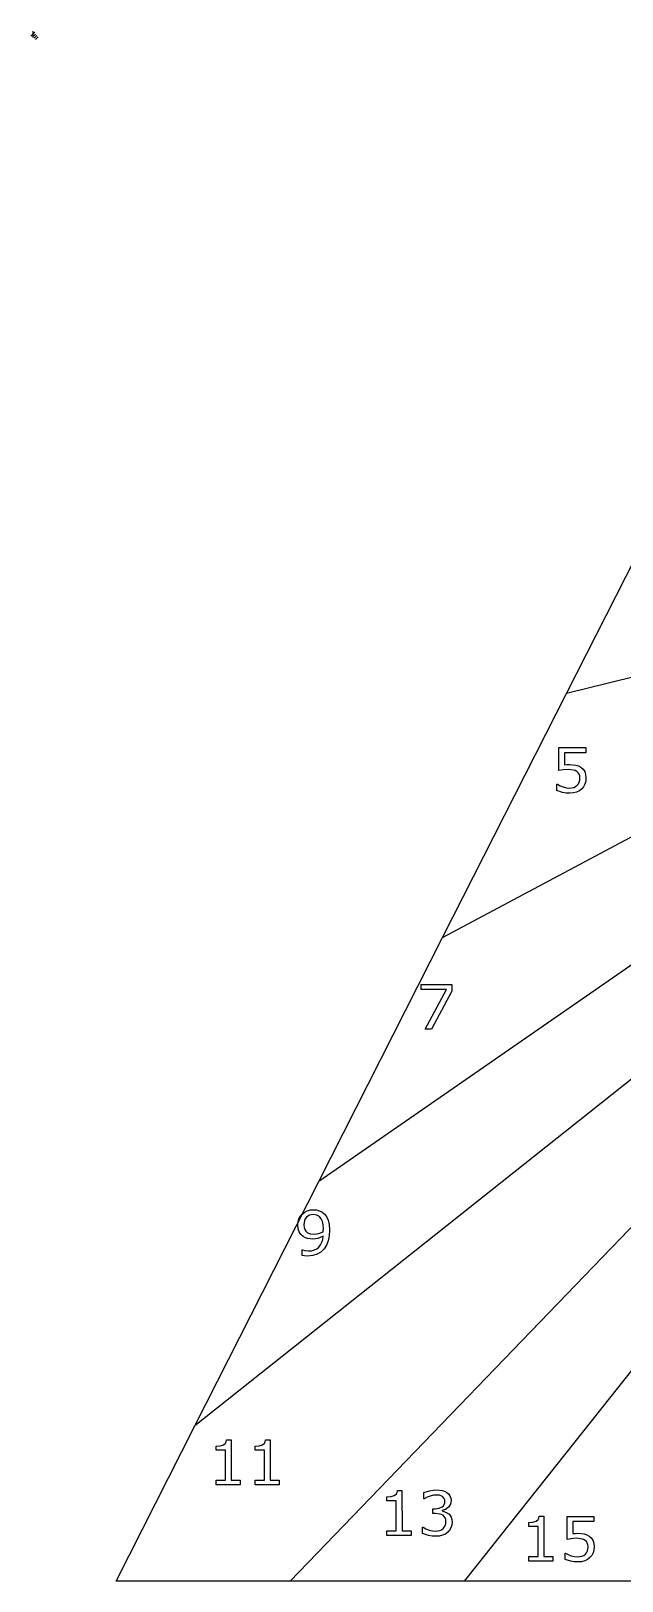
# Model space of a CAD drawing. Extents: x -1 to 643, y 38 to 662.
# Drawn here: x -1 to 237, y 38 to 662 of the extents above; entities that cross this region are included whole.
import ezdxf

# ---------------------------------------------------------------- set-up
doc = ezdxf.new("R2010")
doc.units = 0

msp = doc.modelspace()

# ---------------------------------------------------------------- linework, layer by layer
at = {"layer": 'Layer 1'}
for p, q in [((0.793749, 661.193749), (-0.793749, 659.606251)), ((0, 661.722915), (0, 659.077085)), ((1.058332, 660.4), (0, 659.341668)), ((1.587498, 659.870834), (0.529166, 658.812502)), ((2.116664, 659.341668), (1.058332, 658.283336))]:
    msp.add_line(p, q, dxfattribs=at)
at = {"layer": 'MODELSKETCH_VISIBLE'}
for p, q in [((214.858602, 395.221133), (264.740956, 493.436975)), ((338.289738, 425.52381), (214.858602, 395.221133)), ((164.97624, 297.007923), (214.858602, 395.221133)), ((164.97624, 297.007923), (338.289738, 389.466452)), ((338.289738, 353.409081), (115.093878, 198.792068)), ((338.289738, 317.35171), (65.210984, 100.576212)), ((115.093878, 198.792068), (164.97624, 297.007923)), ((338.289738, 281.294339), (103.541652, 38.118749)), ((338.289738, 245.236967), (173.593179, 38.118749)), ((65.210984, 100.576212), (115.093878, 198.792068)), ((33.49013, 38.118749), (65.210984, 100.576212)), ((103.541652, 38.118749), (33.49013, 38.118749)), ((173.593179, 38.118749), (103.541652, 38.118749)), ((243.644703, 38.118749), (173.593179, 38.118749))]:
    msp.add_line(p, q, dxfattribs=at)
at = {"layer": 'SECTION_JOG_LINES'}
for p, q in [((211.768475, 373.39819), (222.572272, 373.399852)), ((211.769898, 364.149847), (211.768475, 373.39819)), ((222.572597, 371.289734), (214.09594, 371.28843)), ((214.09594, 371.28843), (214.096674, 366.513536)), ((222.572272, 373.399852), (222.572597, 371.289734)), ((213.457946, 364.439495), (211.769898, 364.149847)), ((215.507754, 364.584502), (213.457946, 364.439495)), ((214.096674, 366.513536), (215.157773, 366.586046)), ((215.157773, 366.586046), (216.098256, 366.610307)), ((217.509381, 364.391884), (215.507754, 364.584502)), ((216.098256, 366.610307), (218.654564, 366.357487)), ((218.34441, 364.141814), (217.509381, 364.391884)), ((219.040806, 363.753057), (218.34441, 364.141814)), ((218.654564, 366.357487), (219.706657, 366.02003)), ((219.544304, 363.303981), (219.040806, 363.753057)), ((219.921205, 362.728277), (219.544304, 363.303981)), ((219.706657, 366.02003), (220.668359, 365.489634)), ((220.165471, 362.016904), (219.921205, 362.728277)), ((220.246989, 361.160813), (220.165471, 362.016904)), ((220.668359, 365.489634), (221.524574, 364.730124)), ((221.524574, 364.730124), (222.163781, 363.777655)), ((222.163781, 363.777655), (222.561869, 362.596049)), ((222.561869, 362.596049), (222.694727, 361.149131)), ((210.999033, 358.663423), (211.167837, 358.663449)), ((210.999424, 356.119222), (210.999033, 358.663423)), ((213.302574, 355.384051), (210.999424, 356.119222)), ((211.167837, 358.663449), (212.241075, 358.081824)), ((212.241075, 358.081824), (213.483103, 357.590659)), ((213.483103, 357.590659), (214.797456, 357.265299)), ((214.797456, 357.265299), (216.087672, 357.156977)), ((216.087672, 357.156977), (217.739559, 357.398388)), ((218.909437, 355.517549), (217.619309, 355.182746)), ((217.739559, 357.398388), (218.502148, 357.730095)), ((218.502148, 357.730095), (219.174289, 358.242655)), ((220.030734, 356.072381), (218.909437, 355.517549)), ((219.174289, 358.242655), (219.638426, 358.812459)), ((219.638426, 358.812459), (219.969911, 359.484732)), ((219.969911, 359.484732), (220.177793, 360.265509)), ((220.983197, 356.820111), (220.030734, 356.072381)), ((220.177793, 360.265509), (220.246989, 361.160813)), ((221.694474, 357.694413), (220.983197, 356.820111)), ((222.236918, 358.749556), (221.694474, 357.694413)), ((222.580372, 359.92223), (222.236918, 358.749556)), ((222.694727, 361.14913), (222.580372, 359.92223)), ((222.694727, 361.149131), (222.694727, 361.14913)), ((214.692286, 355.149137), (213.302574, 355.384051)), ((216.136226, 355.070983), (214.692286, 355.149137)), ((217.619309, 355.182746), (216.136226, 355.070983)), ((156.36486, 278.14801), (168.651777, 278.1499)), ((156.365184, 276.037892), (156.36486, 278.14801)), ((166.590206, 276.039465), (156.365184, 276.037892)), ((157.947209, 260.194167), (166.590206, 276.039465)), ((168.65219, 275.461007), (160.527581, 260.194564)), ((168.651777, 278.1499), (168.65219, 275.461007)), ((160.527581, 260.194564), (157.947209, 260.194167)), ((110.481803, 187.062188), (111.634776, 187.385666)), ((111.634776, 187.385666), (112.887259, 187.493625)), ((112.887259, 187.493625), (114.141292, 187.391327)), ((114.141292, 187.391327), (115.29889, 187.084031)), ((115.29889, 187.084031), (116.33895, 186.583791)), ((106.666384, 181.294952), (106.779226, 182.605503)), ((106.799245, 179.826933), (106.666384, 181.294952)), ((106.779226, 182.605503), (107.118173, 183.787974)), ((107.118173, 183.787974), (107.683226, 184.842366)), ((107.683226, 184.842366), (108.474385, 185.768679)), ((108.474385, 185.768679), (109.428339, 186.523193)), ((109.36404, 183.137198), (109.114106, 181.391791)), ((109.114106, 181.391791), (109.195658, 180.351817)), ((109.676685, 183.844889), (109.36404, 183.137198)), ((109.428339, 186.523193), (110.481803, 187.062188)), ((110.114448, 184.442572), (109.676685, 183.844889)), ((110.666018, 184.917433), (110.114448, 184.442572)), ((111.308042, 185.256658), (110.666018, 184.917433)), ((112.863458, 185.528198), (111.308042, 185.256658)), ((114.274251, 185.287259), (112.863458, 185.528198)), ((114.90433, 184.979881), (114.274251, 185.287259)), ((115.492219, 184.515746), (114.90433, 184.979881)), ((116.095227, 183.762225), (115.492219, 184.515746)), ((116.553573, 182.755468), (116.095227, 183.762225)), ((116.33895, 186.583791), (117.240374, 185.878548)), ((116.843157, 181.438196), (116.553573, 182.755468)), ((116.939877, 179.75313), (116.843157, 181.438196)), ((117.240374, 185.878548), (118.147904, 184.733195)), ((118.147904, 184.733195), (118.820358, 183.298418)), ((118.820358, 183.298418), (119.236638, 181.498854)), ((119.236638, 181.498854), (119.375655, 179.23502)), ((107.197343, 178.582024), (106.799245, 179.826933)), ((107.869728, 177.54817), (107.197343, 178.582024)), ((108.801321, 176.713309), (107.869728, 177.54817)), ((109.70273, 176.188933), (108.801321, 176.713309)), ((109.195658, 180.351817), (109.439963, 179.52288)), ((109.439963, 179.52288), (109.877165, 178.844696)), ((110.598076, 175.869539), (109.70273, 176.188933)), ((109.877165, 178.844696), (110.53741, 178.256979)), ((110.53741, 178.256979), (111.731207, 177.750732)), ((112.611771, 175.652809), (110.598076, 175.869539)), ((111.731207, 177.750732), (113.178177, 177.630376)), ((113.736138, 175.725329), (112.611771, 175.652809)), ((113.178177, 177.630376), (115.083268, 177.883886)), ((114.770062, 175.942529), (113.736138, 175.725329)), ((116.880043, 176.907478), (114.770062, 175.942529)), ((115.083268, 177.883886), (116.891818, 178.619689)), ((116.319731, 174.399367), (116.679781, 175.578074)), ((116.679781, 175.578074), (116.880043, 176.907478)), ((116.891818, 178.619689), (116.915819, 179.114064)), ((116.915819, 179.114064), (116.939797, 179.75313)), ((116.939797, 179.75313), (116.939877, 179.75313)), ((118.833705, 174.96647), (118.164768, 173.190854)), ((119.240348, 176.992245), (118.833705, 174.96647)), ((119.375655, 179.23502), (119.240348, 176.992245)), ((119.375655, 179.23502), (119.375655, 179.23502)), ((108.416296, 171.407813), (108.536867, 171.407832)), ((108.41665, 169.104769), (108.416296, 171.407813)), ((109.405429, 168.899941), (108.41665, 169.104769)), ((108.536867, 171.407832), (109.525667, 171.058306)), ((110.587094, 168.827775), (109.405429, 168.899941)), ((109.525667, 171.058306), (110.948513, 170.901775)), ((112.673071, 169.014992), (110.587094, 168.827775)), ((110.948513, 170.901775), (112.208538, 171.001446)), ((112.208538, 171.001446), (113.323838, 171.300048)), ((114.469602, 169.575957), (112.673071, 169.014992)), ((113.323838, 171.300048), (114.294414, 171.797582)), ((114.294414, 171.797582), (115.120266, 172.494047)), ((115.982719, 170.480526), (114.469602, 169.575957)), ((115.120266, 172.494047), (115.799892, 173.371358)), ((115.799892, 173.371358), (116.319731, 174.399367)), ((117.218452, 171.698555), (115.982719, 170.480526)), ((118.164768, 173.190854), (117.218452, 171.698555)), ((76.685429, 92.839327), (77.553488, 93.599102)), ((77.553488, 93.599102), (77.809619, 94.147772)), ((77.809619, 94.147772), (77.927072, 94.853173)), ((77.927072, 94.853173), (79.796033, 94.85346)), ((79.796033, 94.85346), (79.798522, 78.671872)), ((92.384699, 92.841742), (93.252759, 93.601517)), ((93.252759, 93.601517), (93.50891, 94.150187)), ((93.50891, 94.150187), (93.626368, 94.855588)), ((93.626368, 94.855588), (95.49533, 94.855875)), ((95.49533, 94.855875), (95.497819, 78.674287)), ((73.743395, 92.344504), (75.371197, 92.465332)), ((73.743647, 90.704641), (73.743395, 92.344504)), ((77.48157, 90.705216), (73.743647, 90.704641)), ((75.371197, 92.465332), (76.685429, 92.839327)), ((77.483421, 78.671516), (77.48157, 90.705216)), ((89.442692, 92.346919), (91.070467, 92.467747)), ((89.442944, 90.707056), (89.442692, 92.346919)), ((93.180867, 90.707631), (89.442944, 90.707056)), ((91.070467, 92.467747), (92.384699, 92.841742)), ((93.182718, 78.673931), (93.180867, 90.707631)), ((73.745498, 78.670941), (77.483421, 78.671516)), ((73.74578, 76.838154), (73.745498, 78.670941)), ((83.46439, 76.839649), (73.74578, 76.838154)), ((79.798522, 78.671872), (83.464108, 78.672436)), ((83.464108, 78.672436), (83.46439, 76.839649)), ((89.444795, 78.673356), (93.182718, 78.673931)), ((89.445077, 76.840569), (89.444795, 78.673356)), ((99.16366, 76.842064), (89.445077, 76.840569)), ((95.497819, 78.674287), (99.163379, 78.674851)), ((99.163379, 78.674851), (99.16366, 76.842064)), ((142.553395, 71.971304), (144.181197, 72.092132)), ((142.553647, 70.331441), (142.553395, 71.971304)), ((146.29157, 70.332016), (142.553647, 70.331441)), ((144.181197, 72.092132), (145.495429, 72.466127)), ((145.495429, 72.466127), (146.363488, 73.225902)), ((146.293421, 58.298316), (146.29157, 70.332016)), ((146.363488, 73.225902), (146.619619, 73.774572)), ((146.619619, 73.774572), (146.737072, 74.479973)), ((146.737072, 74.479973), (148.606033, 74.48026)), ((148.606033, 74.48026), (148.608522, 58.298672)), ((157.432489, 73.661687), (159.711303, 74.433737)), ((157.432877, 71.141603), (157.432489, 73.661687)), ((157.553447, 71.141622), (157.432877, 71.141603)), ((158.735026, 71.804983), (157.553447, 71.141622)), ((159.988968, 72.299547), (158.735026, 71.804983)), ((159.711303, 74.433737), (161.122025, 74.705255)), ((161.242931, 72.607214), (159.988968, 72.299547)), ((161.122025, 74.705255), (162.484527, 74.795898)), ((162.424576, 72.709887), (161.242931, 72.607214)), ((163.763014, 72.589515), (162.424576, 72.709887)), ((162.484527, 74.795898), (164.799666, 74.555098)), ((164.872398, 72.155604), (163.763014, 72.589515)), ((164.799666, 74.555098), (165.752292, 74.241741)), ((165.644205, 71.347849), (164.872398, 72.155604)), ((165.30479, 68.401169), (165.647602, 68.9182)), ((165.852288, 70.823366), (165.644205, 71.347849)), ((165.647602, 68.9182), (165.853244, 69.52263)), ((165.752292, 74.241741), (166.608474, 73.783676)), ((165.921716, 70.214457), (165.852288, 70.823366)), ((165.853244, 69.52263), (165.921716, 70.214457)), ((166.608474, 73.783676), (167.371219, 73.144729)), ((168.104358, 69.066286), (167.308732, 67.851339)), ((167.371219, 73.144729), (167.922979, 72.385172)), ((167.922979, 72.385172), (168.25772, 71.49596)), ((168.369413, 70.468048), (168.104358, 69.066286)), ((168.25772, 71.49596), (168.369413, 70.468048)), ((161.062872, 67.211315), (161.906919, 67.211445)), ((161.06318, 65.209716), (161.062872, 67.211315)), ((162.148394, 65.209883), (161.06318, 65.209716)), ((161.906919, 67.211445), (163.552788, 67.401609)), ((163.812405, 65.065446), (162.148394, 65.209883)), ((163.552788, 67.401609), (164.824808, 67.971535)), ((164.526849, 64.872631), (163.812405, 65.065446)), ((165.126773, 64.559221), (164.526849, 64.872631)), ((164.824808, 67.971535), (165.30479, 68.401169)), ((166.163386, 66.946826), (164.825042, 66.45225)), ((164.825042, 66.45225), (164.825068, 66.283441)), ((164.825068, 66.283441), (166.151486, 65.873678)), ((165.609154, 64.128228), (165.126773, 64.559221)), ((165.970973, 63.558552), (165.609154, 64.128228)), ((166.206211, 62.847177), (165.970973, 63.558552)), ((166.151486, 65.873678), (167.417685, 65.114232)), ((167.308732, 67.851339), (166.163386, 66.946826)), ((166.284722, 61.966967), (166.206211, 62.847177)), ((167.417685, 65.114232), (167.945301, 64.52951)), ((167.417685, 65.114232), (167.417685, 65.114232)), ((167.945301, 64.52951), (168.370437, 63.812135)), ((168.370437, 63.812135), (168.650928, 62.913871)), ((168.650928, 62.913871), (168.744552, 61.786479)), ((202.629429, 62.147427), (203.497488, 62.907202)), ((203.497488, 62.907202), (203.753619, 63.455872)), ((203.753619, 63.455872), (203.871072, 64.161273)), ((203.871072, 64.161273), (205.740033, 64.16156)), ((205.740033, 64.16156), (205.742522, 47.979972)), ((215.060746, 64.102705), (225.864543, 64.104367)), ((215.062168, 54.854362), (215.060746, 64.102705)), ((225.864543, 64.104367), (225.864867, 61.994249)), ((142.555498, 58.297741), (146.293421, 58.298316)), ((142.55578, 56.464954), (142.555498, 58.297741)), ((152.27439, 56.466449), (142.55578, 56.464954)), ((148.608522, 58.298672), (152.274108, 58.299236)), ((152.274108, 58.299236), (152.27439, 56.466449)), ((156.916153, 59.746889), (157.097022, 59.746916)), ((156.916541, 57.226804), (156.916153, 59.746889)), ((159.292033, 56.455471), (156.916541, 57.226804)), ((157.097022, 59.746916), (158.21246, 59.129125)), ((158.21246, 59.129125), (159.508736, 58.625911)), ((160.751078, 56.184394), (159.292033, 56.455471)), ((159.508736, 58.625911), (160.871324, 58.291515)), ((162.234198, 56.094189), (160.751078, 56.184394)), ((160.871324, 58.291515), (162.185644, 58.180183)), ((162.185644, 58.180183), (163.80136, 58.433645)), ((163.632888, 56.193881), (162.234198, 56.094189)), ((164.910976, 56.492509), (163.632888, 56.193881)), ((163.80136, 58.433645), (164.576031, 58.747269)), ((164.576031, 58.747269), (165.187899, 59.181443)), ((166.059398, 57.011172), (164.910976, 56.492509)), ((165.187899, 59.181443), (166.007635, 60.351179)), ((166.007635, 60.351179), (166.215525, 61.074679)), ((167.045016, 57.74685), (166.059398, 57.011172)), ((166.215525, 61.074679), (166.284722, 61.966967)), ((167.762332, 58.57292), (167.045016, 57.74685)), ((168.298759, 59.5316), (167.762332, 58.57292)), ((168.633198, 60.607811), (168.298759, 59.5316)), ((168.744552, 61.786479), (168.633198, 60.607811)), ((199.687395, 61.652604), (201.315197, 61.773432)), ((199.687647, 60.012741), (199.687395, 61.652604)), ((203.42557, 60.013316), (199.687647, 60.012741)), ((201.315197, 61.773432), (202.629429, 62.147427)), ((203.427421, 47.979616), (203.42557, 60.013316)), ((225.864867, 61.994249), (217.388237, 61.992945)), ((217.388237, 61.992945), (217.388971, 57.218051)), ((217.388971, 57.218051), (218.450044, 57.290561)), ((218.450044, 57.290561), (219.390553, 57.314822)), ((219.390553, 57.314822), (221.946834, 57.062002)), ((221.946834, 57.062002), (222.998928, 56.724545)), ((222.998928, 56.724545), (223.96063, 56.194149)), ((223.96063, 56.194149), (224.816845, 55.434639)), ((216.750216, 55.14401), (215.062168, 54.854362)), ((218.800024, 55.289018), (216.750216, 55.14401)), ((220.801651, 55.096399), (218.800024, 55.289018)), ((221.636694, 54.846329), (220.801651, 55.096399)), ((222.333076, 54.457572), (221.636694, 54.846329)), ((222.836574, 54.008496), (222.333076, 54.457572)), ((223.213475, 53.432792), (222.836574, 54.008496)), ((222.930722, 49.516974), (223.262208, 50.189247)), ((223.457742, 52.72142), (223.213475, 53.432792)), ((223.262208, 50.189247), (223.47007, 50.970024)), ((223.539259, 51.865328), (223.457742, 52.72142)), ((223.47007, 50.970024), (223.539259, 51.865328)), ((224.816845, 55.434639), (225.456052, 54.48217)), ((225.456052, 54.48217), (225.85414, 53.300564)), ((225.872642, 50.626745), (225.529189, 49.454071)), ((225.85414, 53.300564), (225.986998, 51.853646)), ((225.986998, 51.853645), (225.872642, 50.626745)), ((225.986998, 51.853646), (225.986998, 51.853645)), ((199.689498, 47.979041), (203.427421, 47.979616)), ((199.68978, 46.146254), (199.689498, 47.979041)), ((209.40839, 46.147749), (199.68978, 46.146254)), ((205.742522, 47.979972), (209.408108, 47.980536)), ((209.408108, 47.980536), (209.40839, 46.147749)), ((214.291303, 49.367938), (214.460107, 49.367964)), ((214.291695, 46.823737), (214.291303, 49.367938)), ((216.594844, 46.088566), (214.291695, 46.823737)), ((214.460107, 49.367964), (215.533345, 48.786339)), ((215.533345, 48.786339), (216.775374, 48.295174)), ((217.984556, 45.853652), (216.594844, 46.088566)), ((216.775374, 48.295174), (218.08974, 47.969814)), ((219.428497, 45.775498), (217.984556, 45.853652)), ((218.08974, 47.969814), (219.379942, 47.861492)), ((219.379942, 47.861492), (221.031829, 48.102903)), ((220.91158, 45.887261), (219.428497, 45.775498)), ((222.201708, 46.222064), (220.91158, 45.887261)), ((221.031829, 48.102903), (221.794439, 48.43461)), ((221.794439, 48.43461), (222.466586, 48.94717)), ((223.323005, 46.776896), (222.201708, 46.222064)), ((222.466586, 48.94717), (222.930722, 49.516974)), ((224.275468, 47.524626), (223.323005, 46.776896)), ((224.986744, 48.398928), (224.275468, 47.524626)), ((225.529189, 49.454071), (224.986744, 48.398928))]:
    msp.add_line(p, q, dxfattribs=at)

doc.saveas('drawing.dxf')
